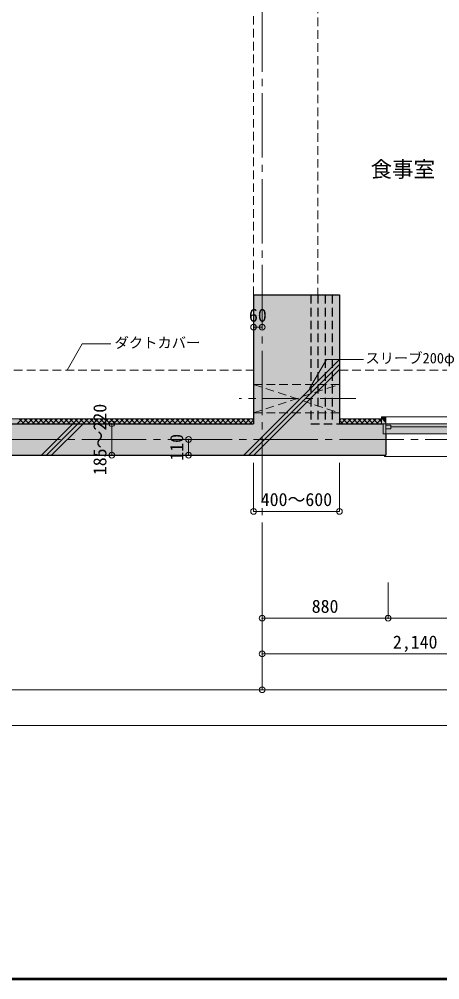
# Model space of a CAD drawing. Units: millimetres at full size, sheet at 1:50. Extents: x -9674 to 9699, y -6794 to 6791.
# Drawn here: x -4731 to -1791, y -6794 to -78 of the extents above; entities that cross this region are included whole.
import ezdxf
from ezdxf.enums import TextEntityAlignment as Align

# ---------------------------------------------------------------- set-up
doc = ezdxf.new("R2010")
doc.units = ezdxf.units.MM
doc.header["$LTSCALE"] = 50
doc.header["$PDMODE"] = 32
doc.header["$PDSIZE"] = 40
for name, pattern in [('CHAIN1', [8, 5, -1, 1, -1]), ('CHAIN2', [12, 9, -1, 1, -1]), ('DASHED1', [1.8, 1.2, -0.6])]:
    doc.linetypes.add(name, pattern=pattern)
for name, color, linetype, lineweight in [('0-0_図面枠', 7, 'Continuous', 9), ('1-0_芯', 7, 'CHAIN2', 9), ('1-1_躯体', 2, 'Continuous', 25), ('1-3_建具', 3, 'Continuous', 18), ('1-7_その他', 7, 'DASHED1', 9), ('1-8_ハッチ', 4, 'Continuous', 9), ('1-A_文字', 7, 'Continuous', 9), ('1-B_寸法', 7, 'Continuous', 9), ('1-C_梁', 7, 'DASHED1', 9)]:
    doc.layers.add(name, color=color, linetype=linetype, lineweight=lineweight)
for name, color, linetype in [('4-0', 1, 'Continuous'), ('4-1', 2, 'Continuous'), ('4-F', 4, 'Continuous')]:
    doc.layers.add(name, color=color, linetype=linetype)
doc.styles.add('ＭＳ ゴシック', font='')
doc.styles.get('ＭＳ ゴシック').set_extended_font_data('MS Gothic')

msp = doc.modelspace()

# ---------------------------------------------------------------- linework, layer by layer
at = {"layer": '0-0_図面枠'}
for p, q in [((-9673.92, -6793.93), (9698.92, -6793.93)), ((-9672.16, -6792.16), (9697.16, -6792.16)), ((-9670.4, -6790.4), (9695.4, -6790.4)), ((9693.64, -6788.64), (-9668.64, -6788.64)), ((-9666.87, -6786.88), (9691.87, -6786.88)), ((-9665.11, -6785.11), (9690.11, -6785.11)), ((-9663.35, -6783.35), (9688.35, -6783.35))]:
    msp.add_line(p, q, dxfattribs=at)
at = {"layer": '1-0_芯'}
for p, q in [((-3032.5, 5404.08), (-3032.5, -4015.92)), ((-8492.5, -3015.92), (8517.5, -3015.92))]:
    msp.add_line(p, q, dxfattribs=at)
at = {"layer": '1-1_躯体'}
for p, q in [((-3092.5, -2005.92), (-2492.5, -2005.92)), ((-3092.5, -2005.92), (-3092.5, -2905.92)), ((-2492.5, -2005.92), (-2492.5, -2905.92)), ((-6692.5, -2905.92), (-3092.5, -2905.92)), ((-2492.5, -2905.92), (-2187.5, -2905.92)), ((-2167.5, -2975.92), (-2167.5, -3125.92)), ((-7292.5, -3125.92), (-2167.5, -3125.92))]:
    msp.add_line(p, q, dxfattribs=at)
at = {"layer": '1-1_躯体', "linetype": 'DASHED1'}
for p, q in [((-2642.5, -2005.92), (-2642.5, -2905.92)), ((-2592.5, -2005.92), (-2592.5, -2905.92)), ((-2542.5, -2005.92), (-2542.5, -2905.92))]:
    msp.add_line(p, q, dxfattribs=at)
msp.add_lwpolyline([(-2692.5, -2005.92), (-2692.5, -2905.92), (-2492.5, -2905.92)], dxfattribs=at)
at = {"layer": '1-3_建具'}
for p, q in [((-2197.5, -2858.92), (-2197.5, -2859.95)), ((-2197.5, -2858.92), (-2197.5, -2905.92)), ((-2197.5, -2905.92), (-2167.5, -2905.92)), ((-2132.5, -2916.92), (-2167.5, -2916.92)), ((-2132.5, -2940.92), (-2167.5, -2940.92)), ((-2132.5, -2916.92), (-2132.5, -2940.92)), ((-1720, -2928.92), (-2132.5, -2928.92))]:
    msp.add_line(p, q, dxfattribs=at)
at = {"layer": '1-3_建具', "color": 7, "lineweight": 9}
for p, q in [((-2167.5, -2858.92), (-1237.5, -2858.92)), ((-2187.5, -2975.92), (-2187.5, -2905.92)), ((-2167.5, -2905.92), (-2167.5, -2975.92)), ((-2152.5, -2905.92), (-2167.5, -2905.92)), ((-1252.5, -2905.92), (-2152.5, -2905.92)), ((-2187.5, -2975.92), (-2152.5, -2975.92)), ((-1252.5, -2975.92), (-2152.5, -2975.92)), ((-2177.5, -3125.92), (-2177.5, -3135.92)), ((-2177.5, -3135.92), (-1227.5, -3135.92))]:
    msp.add_line(p, q, dxfattribs=at)
at = {"layer": '1-3_建具'}
msp.add_lwpolyline([(-2197.5, -2858.92), (-2167.5, -2858.92), (-2167.5, -2905.92)], dxfattribs=at)
at = {"layer": '1-7_その他'}
for p, q in [((-3092.5, -2830.92), (-2492.5, -2630.92)), ((-3092.5, -2630.92), (-2492.5, -2830.92)), ((-2492.5, -2630.92), (-3092.5, -2630.92)), ((-2492.5, -2830.92), (-3092.5, -2830.92))]:
    msp.add_line(p, q, dxfattribs=at)
at = {"layer": '1-7_その他', "linetype": 'CHAIN1'}
msp.add_line((-2377.5, -2730.92), (-3192.5, -2730.92), dxfattribs=at)
at = {"layer": '1-8_ハッチ'}
for p, q in [((-3161.28, -3125.92), (-2492.5, -2457.14)), ((-3125.92, -3125.92), (-2492.5, -2492.5)), ((-3090.56, -3125.92), (-2492.5, -2527.86)), ((-6657.5, -2870.92), (-3092.5, -2870.92)), ((-4744.4, -2905.92), (-4709.4, -2870.92)), ((-4730.48, -2870.92), (-4695.48, -2905.92)), ((-4709.04, -2905.92), (-4674.04, -2870.92)), ((-4695.12, -2870.92), (-4660.12, -2905.92)), ((-4673.69, -2905.92), (-4638.69, -2870.92)), ((-4659.77, -2870.92), (-4624.77, -2905.92)), ((-4638.33, -2905.92), (-4603.33, -2870.92)), ((-4624.41, -2870.92), (-4589.41, -2905.92)), ((-4602.98, -2905.92), (-4567.98, -2870.92)), ((-4589.06, -2870.92), (-4554.06, -2905.92)), ((-4567.62, -2905.92), (-4532.62, -2870.92)), ((-4553.7, -2870.92), (-4518.7, -2905.92)), ((-4532.27, -2905.92), (-4497.27, -2870.92)), ((-4518.35, -2870.92), (-4483.35, -2905.92)), ((-4496.91, -2905.92), (-4461.91, -2870.92)), ((-4482.99, -2870.92), (-4447.99, -2905.92)), ((-4461.55, -2905.92), (-4426.55, -2870.92)), ((-4447.64, -2870.92), (-4412.64, -2905.92)), ((-4426.2, -2905.92), (-4391.2, -2870.92)), ((-4412.28, -2870.92), (-4377.28, -2905.92)), ((-4390.84, -2905.92), (-4355.84, -2870.92)), ((-4376.92, -2870.92), (-4341.92, -2905.92)), ((-4355.49, -2905.92), (-4320.49, -2870.92)), ((-4341.57, -2870.92), (-4306.57, -2905.92)), ((-4320.13, -2905.92), (-4285.13, -2870.92)), ((-4306.21, -2870.92), (-4271.21, -2905.92)), ((-4284.78, -2905.92), (-4249.78, -2870.92)), ((-4270.86, -2870.92), (-4235.86, -2905.92)), ((-4249.42, -2905.92), (-4214.42, -2870.92)), ((-4235.5, -2870.92), (-4200.5, -2905.92)), ((-4214.07, -2905.92), (-4179.07, -2870.92)), ((-4200.15, -2870.92), (-4165.15, -2905.92)), ((-4178.71, -2905.92), (-4143.71, -2870.92)), ((-4164.79, -2870.92), (-4129.79, -2905.92)), ((-4143.36, -2905.92), (-4108.36, -2870.92)), ((-4129.44, -2870.92), (-4094.44, -2905.92)), ((-4108, -2905.92), (-4073, -2870.92)), ((-4094.08, -2870.92), (-4059.08, -2905.92)), ((-4072.65, -2905.92), (-4037.65, -2870.92)), ((-4058.73, -2870.92), (-4023.73, -2905.92)), ((-4037.29, -2905.92), (-4002.29, -2870.92)), ((-4023.37, -2870.92), (-3988.37, -2905.92)), ((-4001.94, -2905.92), (-3966.94, -2870.92)), ((-3988.02, -2870.92), (-3953.02, -2905.92)), ((-3966.58, -2905.92), (-3931.58, -2870.92)), ((-3952.66, -2870.92), (-3917.66, -2905.92)), ((-3931.22, -2905.92), (-3896.22, -2870.92)), ((-3917.31, -2870.92), (-3882.31, -2905.92)), ((-3895.87, -2905.92), (-3860.87, -2870.92)), ((-3881.95, -2870.92), (-3846.95, -2905.92)), ((-3860.51, -2905.92), (-3825.51, -2870.92)), ((-3846.59, -2870.92), (-3811.59, -2905.92)), ((-3825.16, -2905.92), (-3790.16, -2870.92)), ((-3811.24, -2870.92), (-3776.24, -2905.92)), ((-3789.8, -2905.92), (-3754.8, -2870.92)), ((-3775.88, -2870.92), (-3740.88, -2905.92)), ((-3754.45, -2905.92), (-3719.45, -2870.92)), ((-3740.53, -2870.92), (-3705.53, -2905.92)), ((-3719.09, -2905.92), (-3684.09, -2870.92)), ((-3705.17, -2870.92), (-3670.17, -2905.92)), ((-3683.74, -2905.92), (-3648.74, -2870.92)), ((-3669.82, -2870.92), (-3634.82, -2905.92)), ((-3648.38, -2905.92), (-3613.38, -2870.92)), ((-3634.46, -2870.92), (-3599.46, -2905.92)), ((-3613.03, -2905.92), (-3578.03, -2870.92)), ((-3599.11, -2870.92), (-3564.11, -2905.92)), ((-3577.67, -2905.92), (-3542.67, -2870.92)), ((-3563.75, -2870.92), (-3528.75, -2905.92)), ((-3542.32, -2905.92), (-3507.32, -2870.92)), ((-3528.4, -2870.92), (-3493.4, -2905.92)), ((-3506.96, -2905.92), (-3471.96, -2870.92)), ((-3493.04, -2870.92), (-3458.04, -2905.92)), ((-3471.61, -2905.92), (-3436.61, -2870.92)), ((-3457.69, -2870.92), (-3422.69, -2905.92)), ((-3436.25, -2905.92), (-3401.25, -2870.92)), ((-3422.33, -2870.92), (-3387.33, -2905.92)), ((-3400.89, -2905.92), (-3365.89, -2870.92)), ((-3386.98, -2870.92), (-3351.98, -2905.92)), ((-3365.54, -2905.92), (-3330.54, -2870.92)), ((-3351.62, -2870.92), (-3316.62, -2905.92)), ((-3330.18, -2905.92), (-3295.18, -2870.92)), ((-3316.26, -2870.92), (-3281.26, -2905.92)), ((-3294.83, -2905.92), (-3259.83, -2870.92)), ((-3280.91, -2870.92), (-3245.91, -2905.92)), ((-3259.47, -2905.92), (-3224.47, -2870.92)), ((-3245.55, -2870.92), (-3210.55, -2905.92)), ((-3224.12, -2905.92), (-3189.12, -2870.92)), ((-3210.2, -2870.92), (-3175.2, -2905.92)), ((-3188.76, -2905.92), (-3153.76, -2870.92)), ((-3174.84, -2870.92), (-3139.84, -2905.92)), ((-3153.41, -2905.92), (-3118.41, -2870.92)), ((-3139.49, -2870.92), (-3104.49, -2905.92)), ((-3118.05, -2905.92), (-3092.5, -2880.37)), ((-3104.13, -2870.92), (-3092.5, -2882.55)), ((-2492.5, -2870.92), (-2197.5, -2870.92)), ((-2492.5, -2881.41), (-2482.01, -2870.92)), ((-2492.5, -2881.51), (-2468.09, -2905.92)), ((-2481.66, -2905.92), (-2446.66, -2870.92)), ((-2467.74, -2870.92), (-2432.74, -2905.92)), ((-2446.3, -2905.92), (-2411.3, -2870.92)), ((-2432.38, -2870.92), (-2397.38, -2905.92)), ((-2410.95, -2905.92), (-2375.95, -2870.92)), ((-2397.03, -2870.92), (-2362.03, -2905.92)), ((-2375.59, -2905.92), (-2340.59, -2870.92)), ((-2361.67, -2870.92), (-2326.67, -2905.92)), ((-2340.23, -2905.92), (-2305.23, -2870.92)), ((-2326.31, -2870.92), (-2291.31, -2905.92)), ((-2304.88, -2905.92), (-2269.88, -2870.92)), ((-2290.96, -2870.92), (-2255.96, -2905.92)), ((-2269.52, -2905.92), (-2234.52, -2870.92)), ((-2255.6, -2870.92), (-2220.6, -2905.92)), ((-2234.17, -2905.92), (-2199.17, -2870.92)), ((-2220.25, -2870.92), (-2197.5, -2893.67)), ((-4575.49, -3125.92), (-4355.49, -2905.92)), ((-4540.13, -3125.92), (-4320.13, -2905.92)), ((-4504.78, -3125.92), (-4284.78, -2905.92)), ((-2198.81, -2905.92), (-2197.5, -2904.61))]:
    msp.add_line(p, q, dxfattribs=at)
at = {"layer": '1-A_文字'}
for p, q in [((-4396.18, -2530.92), (-4291, -2348.74)), ((-4291, -2348.74), (-4090.84, -2348.74)), ((-2700.78, -2661.12), (-2582.54, -2456.32)), ((-2582.54, -2456.32), (-2325.19, -2456.32))]:
    msp.add_line(p, q, dxfattribs=at)
at = {"layer": '1-B_寸法'}
for p, q in [((-3032.5, -2231.09), (-3092.5, -2231.09)), ((-4083.84, -3125.92), (-4083.84, -2905.92)), ((-3546.91, -3015.92), (-3546.91, -3125.92)), ((-3092.5, -3519.33), (-3092.5, -3179.13)), ((-2492.5, -3519.33), (-2492.5, -3179.13)), ((-3092.5, -3519.33), (-2492.5, -3519.33)), ((-3032.5, -4765.92), (-3032.5, -4015.92)), ((-2152.5, -4265.92), (-2152.5, -4015.92)), ((-3032.5, -4265.92), (-2152.5, -4265.92)), ((-2152.5, -4265.92), (-1252.5, -4265.92)), ((-892.5, -4515.92), (-3032.5, -4515.92)), ((-6752.5, -4765.92), (-3032.5, -4765.92)), ((-3032.5, -4765.92), (1917.5, -4765.92)), ((-6752.5, -5015.92), (6747.5, -5015.92))]:
    msp.add_line(p, q, dxfattribs=at)
at = {"layer": '1-B_寸法', "color": 3}
for p in [(-3092.5, -2231.09), (-3032.5, -2231.09), (-4083.84, -2905.92), (-3546.91, -3015.92), (-4083.84, -3125.92), (-3546.91, -3125.92), (-3092.5, -3519.33), (-2492.5, -3519.33), (-3032.5, -4265.92), (-2152.5, -4265.92), (-3032.5, -4515.92), (-3032.5, -4765.92)]:
    msp.add_point(p, dxfattribs=at)
at = {"layer": '1-C_梁'}
for p, q in [((-3092.5, -2005.92), (-3092.5, 394.08)), ((-2642.5, 384.08), (-2642.5, -2005.92)), ((-6657.5, -2530.92), (-3092.5, -2530.92)), ((-2492.5, -2530.92), (-922.5, -2530.92))]:
    msp.add_line(p, q, dxfattribs=at)
at = {"layer": '4-0'}
for points in [[(-2492.5, -2005.92), (-3092.5, -2005.92), (-3092.5, -2905.92)], [(-2492.5, -2905.92), (-2492.5, -2005.92), (-3092.5, -2905.92)], [(-7292.5, -3125.92), (-2187.5, -2975.92), (-2492.5, -2905.92)], [(-7292.5, -3125.92), (-2492.5, -2905.92), (-6692.5, -2905.92)], [(-2187.5, -2975.92), (-2187.5, -2905.92), (-2492.5, -2905.92)], [(-7292.5, -3125.92), (-2167.5, -3125.92), (-2187.5, -2975.92)], [(-2167.5, -3125.92), (-2167.5, -2975.92), (-2187.5, -2975.92)]]:
    msp.add_solid(points, dxfattribs=at)
at = {"layer": '4-1'}
msp.add_solid([(-2187.5, -2905.92), (-2187.5, -2975.92), (-1217.5, -2905.92), (-1217.5, -2975.92)], dxfattribs=at)
at = {"layer": '4-F'}
for points in [[(-6692.5, -2905.92), (-3092.5, -2905.92), (-3092.5, -2870.92)], [(-6692.5, -2905.92), (-3092.5, -2870.92), (-6657.5, -2870.92)], [(-2167.5, -2905.92), (-2197.5, -2870.92), (-2492.5, -2870.92)], [(-2167.5, -2905.92), (-2492.5, -2870.92), (-2492.5, -2905.92)], [(-2167.5, -2905.92), (-2167.5, -2858.92), (-2197.5, -2858.92)], [(-2167.5, -2905.92), (-2197.5, -2858.92), (-2197.5, -2870.92)]]:
    msp.add_solid(points, dxfattribs=at)

# ---------------------------------------------------------------- texts
at = {"layer": '1-A_文字', "style": 'ＭＳ ゴシック'}
for s, height, p in [('食事室', 110, (-2274.36, -1215.29)), ('ダクトカバー', 73.31, (-4064.64, -2398.68)), ('スリーブ200φ', 73.31, (-2311.08, -2506.25))]:
    msp.add_text(s, height=height, dxfattribs=at).set_placement(p, align=Align.BOTTOM_LEFT)
at = {"layer": '1-B_寸法', "style": 'ＭＳ ゴシック'}
for s, p in [('60', (-3125, -2221.09)), ('400～600', (-3042.5, -3509.33)), ('880', (-2686.25, -4255.92)), ('2,140', (-2118.75, -4505.92))]:
    msp.add_text(s, height=91.64, dxfattribs=at).set_placement(p, align=Align.BOTTOM_LEFT)
for s, p in [('185～220', (-4093.84, -3265.92)), ('110', (-3556.91, -3164.67))]:
    msp.add_text(s, height=91.64, rotation=90, dxfattribs=at).set_placement(p, align=Align.BOTTOM_LEFT)

doc.saveas('drawing.dxf')
